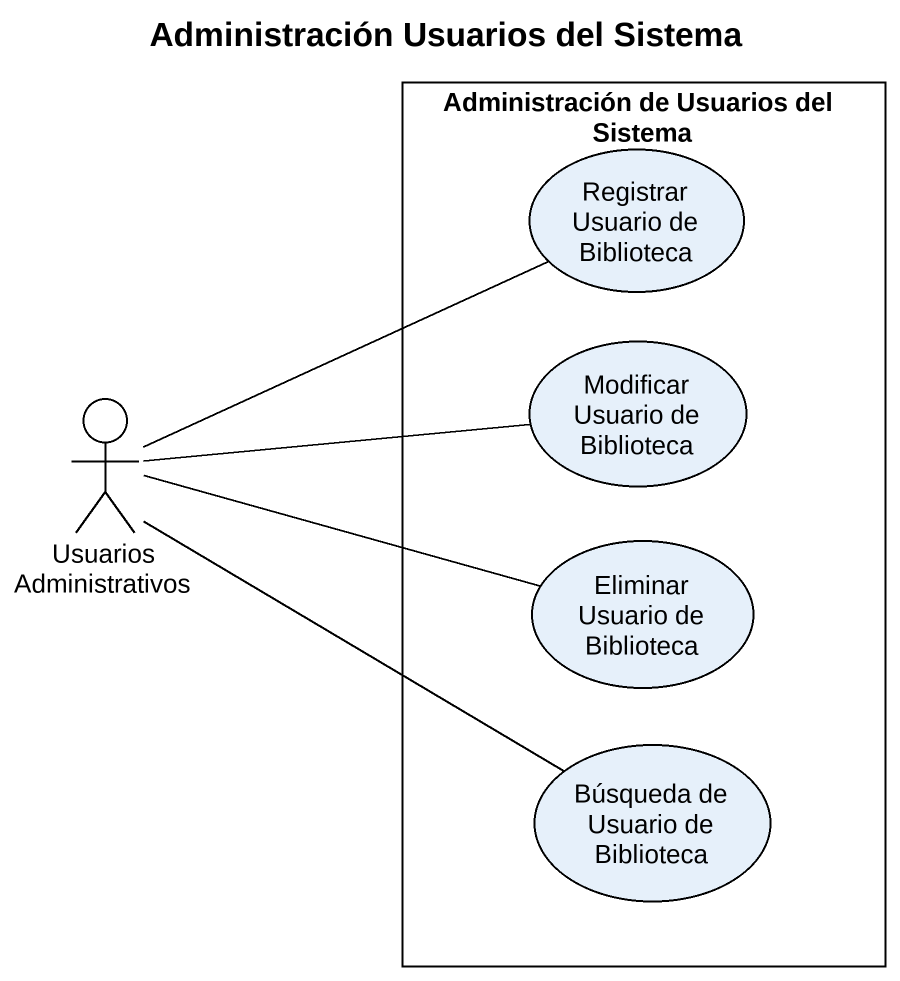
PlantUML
@startuml
title Administración Usuarios del Sistema
rectangle "Administración de Usuarios del Sistema" as Administración_de_Usuarios {
  usecase "Registrar Usuario de Biblioteca" as Registrar_Usuario_de
  usecase "Modificar Usuario de Biblioteca" as Modificar_Usuario_de
  usecase "Eliminar Usuario de Biblioteca" as Eliminar_Usuario_de
  usecase "Búsqueda de Usuario de Biblioteca" as Búsqueda_de_Usuario_de
}
actor "Usuarios Administrativos" as Usuarios_Administrativos
Usuarios_Administrativos -right- Registrar_Usuario_de
Usuarios_Administrativos -right- Modificar_Usuario_de
Usuarios_Administrativos -right- Eliminar_Usuario_de
Usuarios_Administrativos -right- Búsqueda_de_Usuario_de
@enduml
